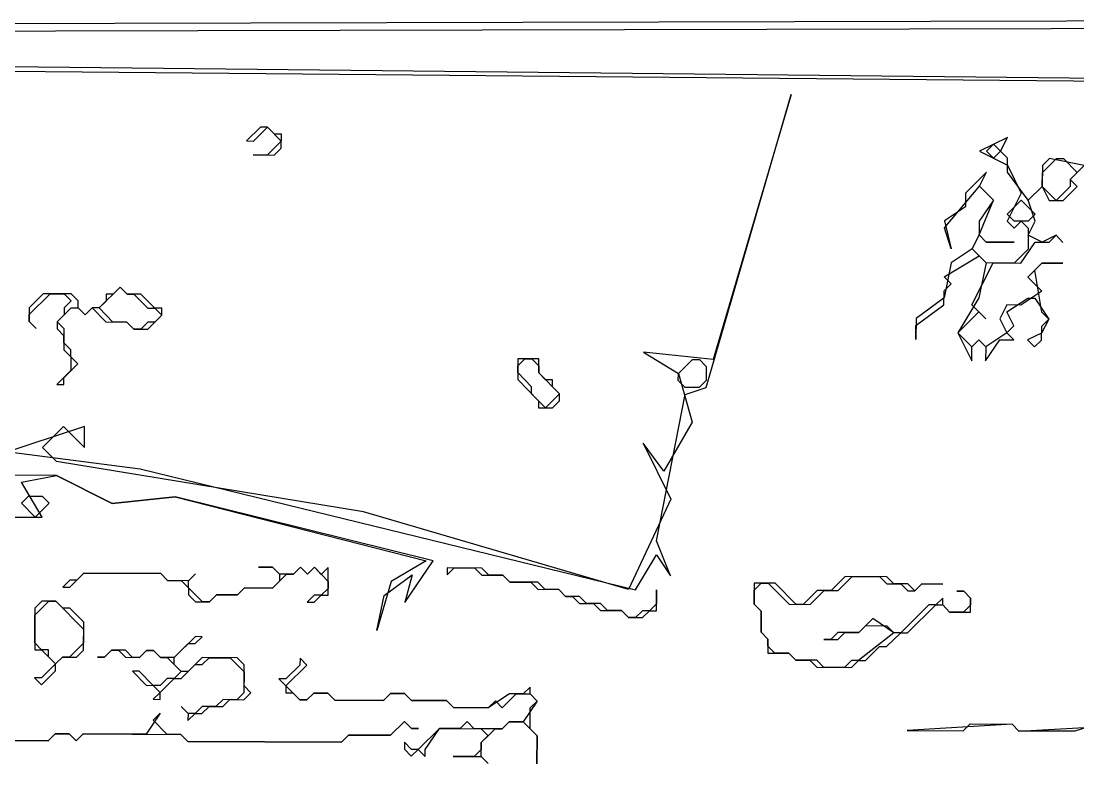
# Model space of a CAD drawing. Header units: inches. Extents: x 0 to 116, y 0 to 63.
# Drawn here: x 34.06 to 43.2, y 2.14 to 8.56 of the extents above; entities that cross this region are included whole.
import ezdxf

# ---------------------------------------------------------------- set-up
doc = ezdxf.new("R2010")
doc.units = ezdxf.units.IN

msp = doc.modelspace()

# ---------------------------------------------------------------- linework, layer by layer
for points in [[(55.15261, 34.31957), (54.97356, 20.97182), (54.00823, 21.21764), (54.97304, 20.85103), (55.02158, 18.13279), (52.60217, 17.35814), (55.02079, 17.95159), (54.4081, 15.96104), (55.01209, 15.95841), (54.85914, 8.59021), (19.58482, 8.50252), (19.45576, 34.29413), (19.34217, 8.26197), (57.45341, 7.91448), (19.34243, 8.32237), (19.51615, 34.29386), (19.58456, 8.44212), (55.28167, 8.52796), (54.90679, 33.35423), (55.22992, 24.35314), (56.92058, 24.22496), (56.85043, 21.99044), (56.98098, 24.2247), (55.23018, 24.41354)], [(55.15261, 34.31957), (54.97356, 20.97182), (54.00823, 21.21764), (54.97304, 20.85103), (55.02158, 18.13279), (52.60217, 17.35814), (55.02079, 17.95159), (54.4081, 15.96104), (55.01209, 15.95841), (54.85914, 8.59021), (19.58482, 8.50252), (19.45576, 34.29413), (19.34217, 8.26197), (57.45341, 7.91448), (19.34243, 8.32237), (19.51615, 34.29386), (19.58456, 8.44212), (55.28167, 8.52796), (54.90679, 33.35423), (55.22992, 24.35314), (56.92058, 24.22496), (56.85043, 21.99044), (56.98098, 24.2247), (55.23018, 24.41354)], [(36.13084, 7.64511), (36.00951, 7.52484), (36.06991, 7.52458), (36.19124, 7.64485), (36.31151, 7.52352), (36.19018, 7.40325), (36.06938, 7.40378), (36.25058, 7.40299), (36.31124, 7.46313), (36.31177, 7.58392), (36.25137, 7.58419), (36.19124, 7.64485)], [(36.13084, 7.64511), (36.00951, 7.52484), (36.06991, 7.52458), (36.19124, 7.64485), (36.31151, 7.52352), (36.19018, 7.40325), (36.06938, 7.40378), (36.25058, 7.40299), (36.31124, 7.46313), (36.31177, 7.58392), (36.25137, 7.58419), (36.19124, 7.64485)], [(42.59331, 7.55652), (42.35119, 7.43677), (42.59226, 7.31492), (42.712, 7.07279), (42.59015, 6.83172), (42.65028, 6.77106), (42.71095, 6.8312), (42.77108, 6.77053), (42.77029, 6.58933), (42.64897, 6.46906), (42.40737, 6.47012), (42.2871, 6.59144), (42.34802, 6.71198), (42.40816, 6.65132), (42.64976, 6.65026), (42.40816, 6.65132), (42.34802, 6.71198), (42.47014, 7.01345), (42.34987, 7.13477), (42.4108, 7.25531), (42.22881, 7.0749), (42.22828, 6.9541), (42.04655, 6.83409), (42.1059, 6.59223), (42.04629, 6.7737), (42.34987, 7.13477), (42.47014, 7.01345), (42.34855, 6.83278), (42.34802, 6.71198), (42.2871, 6.59144), (42.10537, 6.47143), (42.04365, 6.1697), (41.80127, 5.98956), (41.80048, 5.80836), (41.801, 5.92916), (42.04339, 6.1093), (42.04392, 6.2301), (42.10458, 6.29024), (42.04445, 6.3509), (42.34723, 6.53078), (42.40737, 6.47012), (42.34565, 6.16838), (42.16314, 5.86718), (42.28288, 5.62505), (42.28341, 5.74585), (42.34407, 5.80599), (42.40421, 5.74532), (42.40368, 5.62452), (42.52527, 5.8052), (42.64607, 5.80467), (42.58593, 5.86533), (42.64659, 5.92547), (42.58672, 6.04653), (42.76845, 6.16654), (42.82885, 6.16627), (42.94886, 5.98455), (42.88793, 5.86401), (42.76687, 5.80414), (42.827, 5.74348), (42.88767, 5.80361), (42.88819, 5.92441), (42.94886, 5.98455), (42.88872, 6.04521), (42.8299, 6.40787), (42.89056, 6.46801), (43.07176, 6.46722), (42.89056, 6.46801), (42.76924, 6.34774), (42.88951, 6.22641), (42.70779, 6.1064), (42.58699, 6.10693), (42.52606, 5.98639), (42.58593, 5.86533), (42.40421, 5.74532), (42.34407, 5.80599), (42.28341, 5.74585), (42.16314, 5.86718), (42.34512, 6.04758), (42.40526, 5.98692), (42.28499, 6.10825), (42.46777, 6.46985), (42.70937, 6.4688), (42.83096, 6.64947), (42.95175, 6.64894), (43.01242, 6.70908), (43.07255, 6.64842), (43.01242, 6.70908), (42.89136, 6.64921), (42.77082, 6.71013), (42.83175, 6.83067), (42.77214, 7.01213), (42.89346, 7.1324), (42.95334, 7.01134), (43.07413, 7.01081), (43.19546, 7.13108), (43.13532, 7.19175), (43.25665, 7.31202), (42.95492, 7.37374), (42.89425, 7.3136), (42.89346, 7.1324), (42.77214, 7.01213), (42.59199, 7.25452), (42.59252, 7.37532), (42.53238, 7.43598)], [(42.59331, 7.55652), (42.35119, 7.43677), (42.59226, 7.31492), (42.712, 7.07279), (42.59015, 6.83172), (42.65028, 6.77106), (42.71095, 6.8312), (42.77108, 6.77053), (42.77029, 6.58933), (42.64897, 6.46906), (42.40737, 6.47012), (42.2871, 6.59144), (42.34802, 6.71198), (42.40816, 6.65132), (42.64976, 6.65026), (42.40816, 6.65132), (42.34802, 6.71198), (42.47014, 7.01345), (42.34987, 7.13477), (42.4108, 7.25531), (42.22881, 7.0749), (42.22828, 6.9541), (42.04655, 6.83409), (42.1059, 6.59223), (42.04629, 6.7737), (42.34987, 7.13477), (42.47014, 7.01345), (42.34855, 6.83278), (42.34802, 6.71198), (42.2871, 6.59144), (42.10537, 6.47143), (42.04365, 6.1697), (41.80127, 5.98956), (41.80048, 5.80836), (41.801, 5.92916), (42.04339, 6.1093), (42.04392, 6.2301), (42.10458, 6.29024), (42.04445, 6.3509), (42.34723, 6.53078), (42.40737, 6.47012), (42.34565, 6.16838), (42.16314, 5.86718), (42.28288, 5.62505), (42.28341, 5.74585), (42.34407, 5.80599), (42.40421, 5.74532), (42.40368, 5.62452), (42.52527, 5.8052), (42.64607, 5.80467), (42.58593, 5.86533), (42.64659, 5.92547), (42.58672, 6.04653), (42.76845, 6.16654), (42.82885, 6.16627), (42.94886, 5.98455), (42.88793, 5.86401), (42.76687, 5.80414), (42.827, 5.74348), (42.88767, 5.80361), (42.88819, 5.92441), (42.94886, 5.98455), (42.88872, 6.04521), (42.8299, 6.40787), (42.89056, 6.46801), (43.07176, 6.46722), (42.89056, 6.46801), (42.76924, 6.34774), (42.88951, 6.22641), (42.70779, 6.1064), (42.58699, 6.10693), (42.52606, 5.98639), (42.58593, 5.86533), (42.40421, 5.74532), (42.34407, 5.80599), (42.28341, 5.74585), (42.16314, 5.86718), (42.34512, 6.04758), (42.40526, 5.98692), (42.28499, 6.10825), (42.46777, 6.46985), (42.70937, 6.4688), (42.83096, 6.64947), (42.95175, 6.64894), (43.01242, 6.70908), (43.07255, 6.64842), (43.01242, 6.70908), (42.89136, 6.64921), (42.77082, 6.71013), (42.83175, 6.83067), (42.77214, 7.01213), (42.89346, 7.1324), (42.95334, 7.01134), (43.07413, 7.01081), (43.19546, 7.13108), (43.13532, 7.19175), (43.25665, 7.31202), (42.95492, 7.37374), (42.89425, 7.3136), (42.89346, 7.1324), (42.77214, 7.01213), (42.59199, 7.25452), (42.59252, 7.37532), (42.53238, 7.43598)], [(42.41159, 7.43651), (42.47225, 7.49664), (42.53238, 7.43598), (42.47172, 7.37584)], [(43.07572, 7.37321), (43.19599, 7.25188), (43.13532, 7.19175), (43.13506, 7.13135), (43.01374, 7.01108), (42.89346, 7.1324), (42.89399, 7.2532), (43.01532, 7.37347)], [(42.59041, 6.89212), (42.71174, 7.01239), (42.83201, 6.89107), (42.77135, 6.83093), (42.65055, 6.83146)], [(35.27839, 6.07842), (35.21799, 6.07868), (35.09772, 6.20001), (34.97692, 6.20054), (34.91679, 6.2612), (34.85612, 6.20106), (34.79572, 6.20133), (34.79546, 6.14093), (34.7348, 6.08079), (34.6744, 6.08105), (34.61373, 6.02092), (34.5536, 6.08158), (34.55386, 6.14198), (34.49373, 6.20264), (34.25213, 6.2037), (34.1308, 6.08343), (34.13028, 5.96263), (34.19041, 5.90196), (34.13028, 5.96263), (34.13054, 6.02303), (34.31253, 6.20343), (34.43333, 6.20291), (34.49346, 6.14224), (34.4328, 6.08211), (34.43254, 6.02171), (34.37187, 5.96157), (34.37161, 5.90117), (34.43175, 5.84051), (34.43122, 5.71971), (34.49135, 5.65905), (34.49083, 5.53825), (34.3695, 5.41798), (34.4299, 5.41771), (34.43016, 5.47811), (34.55149, 5.59839), (34.49135, 5.65905), (34.49162, 5.71945), (34.43148, 5.78011), (34.43201, 5.90091), (34.37187, 5.96157), (34.4932, 6.08185), (34.5536, 6.08158), (34.61373, 6.02092), (34.6744, 6.08105), (34.79467, 5.95973), (34.97587, 5.95894), (35.036, 5.89827), (35.1568, 5.89775), (35.27813, 6.01802)], [(35.27839, 6.07842), (35.21799, 6.07868), (35.09772, 6.20001), (34.97692, 6.20054), (34.91679, 6.2612), (34.85612, 6.20106), (34.79572, 6.20133), (34.79546, 6.14093), (34.7348, 6.08079), (34.6744, 6.08105), (34.61373, 6.02092), (34.5536, 6.08158), (34.55386, 6.14198), (34.49373, 6.20264), (34.25213, 6.2037), (34.1308, 6.08343), (34.13028, 5.96263), (34.19041, 5.90196), (34.13028, 5.96263), (34.13054, 6.02303), (34.31253, 6.20343), (34.43333, 6.20291), (34.49346, 6.14224), (34.4328, 6.08211), (34.43254, 6.02171), (34.37187, 5.96157), (34.37161, 5.90117), (34.43175, 5.84051), (34.43122, 5.71971), (34.49135, 5.65905), (34.49083, 5.53825), (34.3695, 5.41798), (34.4299, 5.41771), (34.43016, 5.47811), (34.55149, 5.59839), (34.49135, 5.65905), (34.49162, 5.71945), (34.43148, 5.78011), (34.43201, 5.90091), (34.37187, 5.96157), (34.4932, 6.08185), (34.5536, 6.08158), (34.61373, 6.02092), (34.6744, 6.08105), (34.79467, 5.95973), (34.97587, 5.95894), (35.036, 5.89827), (35.1568, 5.89775), (35.27813, 6.01802)], [(34.7348, 6.08079), (34.91679, 6.2612), (34.97692, 6.20054), (35.03732, 6.20027), (35.15759, 6.07895), (35.21799, 6.07868), (35.27813, 6.01802), (35.21747, 5.95788), (35.15707, 5.95815), (35.0964, 5.89801), (35.036, 5.89827), (34.97587, 5.95894), (34.85507, 5.95946)], [(38.35692, 5.64218), (38.35613, 5.46098), (38.53654, 5.279), (38.53627, 5.2186), (38.65707, 5.21807), (38.71773, 5.2782), (38.718, 5.3386), (38.65786, 5.39927), (38.65812, 5.45967), (38.59773, 5.45993), (38.53759, 5.52059), (38.53812, 5.64139)], [(38.35692, 5.64218), (38.35613, 5.46098), (38.53654, 5.279), (38.53627, 5.2186), (38.65707, 5.21807), (38.71773, 5.2782), (38.718, 5.3386), (38.65786, 5.39927), (38.65812, 5.45967), (38.59773, 5.45993), (38.53759, 5.52059), (38.53812, 5.64139)], [(38.35665, 5.58178), (38.41732, 5.64192), (38.47772, 5.64166), (38.53785, 5.58099), (38.53759, 5.52059), (38.718, 5.3386), (38.59667, 5.21833), (38.4764, 5.33966), (38.47666, 5.40006), (38.35639, 5.52138)], [(39.8669, 5.63559), (39.9273, 5.63533), (39.98744, 5.57467), (39.98691, 5.45387), (39.92625, 5.39373), (39.80545, 5.39426), (39.74531, 5.45492), (39.74558, 5.51532)], [(34.06302, 4.39251), (34.12369, 4.45264), (34.24449, 4.45211), (34.30462, 4.39145), (34.1833, 4.27118)], [(36.71823, 3.83732), (36.65756, 3.77718), (36.59743, 3.83784), (36.53677, 3.77771), (36.47663, 3.83837), (36.41597, 3.77823), (36.29517, 3.77876), (36.23503, 3.83942), (36.11423, 3.83995), (36.23503, 3.83942), (36.29517, 3.77876), (36.2949, 3.71836), (36.23424, 3.65823), (35.99264, 3.65928), (35.93198, 3.59914), (35.75078, 3.59993), (35.69012, 3.5398), (35.62972, 3.54006), (35.50945, 3.66139), (35.50971, 3.72179), (35.57037, 3.78192), (35.50971, 3.72179), (35.32851, 3.72258), (35.26838, 3.78324), (34.60398, 3.78614), (34.54332, 3.726), (34.48292, 3.72627), (34.42226, 3.66613), (34.48266, 3.66587), (34.60398, 3.78614), (35.26838, 3.78324), (35.32851, 3.72258), (35.44931, 3.72205), (35.50945, 3.66139), (35.50918, 3.60099), (35.56932, 3.54033), (35.69012, 3.5398), (35.75078, 3.59993), (35.93198, 3.59914), (35.99264, 3.65928), (36.23424, 3.65823), (36.35557, 3.7785), (36.41597, 3.77823), (36.47663, 3.83837), (36.53677, 3.77771), (36.59743, 3.83784), (36.7177, 3.71652), (36.71744, 3.65612), (36.65677, 3.59598), (36.59637, 3.59624), (36.53571, 3.53611), (36.59611, 3.53585), (36.65677, 3.59598), (36.71717, 3.59572)], [(36.71823, 3.83732), (36.65756, 3.77718), (36.59743, 3.83784), (36.53677, 3.77771), (36.47663, 3.83837), (36.41597, 3.77823), (36.29517, 3.77876), (36.23503, 3.83942), (36.11423, 3.83995), (36.23503, 3.83942), (36.29517, 3.77876), (36.2949, 3.71836), (36.23424, 3.65823), (35.99264, 3.65928), (35.93198, 3.59914), (35.75078, 3.59993), (35.69012, 3.5398), (35.62972, 3.54006), (35.50945, 3.66139), (35.50971, 3.72179), (35.57037, 3.78192), (35.50971, 3.72179), (35.32851, 3.72258), (35.26838, 3.78324), (34.60398, 3.78614), (34.54332, 3.726), (34.48292, 3.72627), (34.42226, 3.66613), (34.48266, 3.66587), (34.60398, 3.78614), (35.26838, 3.78324), (35.32851, 3.72258), (35.44931, 3.72205), (35.50945, 3.66139), (35.50918, 3.60099), (35.56932, 3.54033), (35.69012, 3.5398), (35.75078, 3.59993), (35.93198, 3.59914), (35.99264, 3.65928), (36.23424, 3.65823), (36.35557, 3.7785), (36.41597, 3.77823), (36.47663, 3.83837), (36.53677, 3.77771), (36.59743, 3.83784), (36.7177, 3.71652), (36.71744, 3.65612), (36.65677, 3.59598), (36.59637, 3.59624), (36.53571, 3.53611), (36.59611, 3.53585), (36.65677, 3.59598), (36.71717, 3.59572)], [(37.74502, 3.83283), (37.74475, 3.77244), (37.80542, 3.83257), (37.98662, 3.83178), (38.04675, 3.77112), (38.22795, 3.77033), (38.28809, 3.70966), (38.46928, 3.70887), (38.52942, 3.64821), (38.71062, 3.64742), (38.77075, 3.58676), (38.83115, 3.58649), (38.89129, 3.52583), (39.01209, 3.5253), (39.07222, 3.46464), (39.25342, 3.46385), (39.31356, 3.40319), (39.43436, 3.40266), (39.49502, 3.4628), (39.55542, 3.46253), (39.55621, 3.64373), (39.55568, 3.52293), (39.49502, 3.4628), (39.43462, 3.46306), (39.37396, 3.40292), (39.31356, 3.40319), (39.25342, 3.46385), (39.13262, 3.46438), (39.07249, 3.52504), (38.95169, 3.52557), (38.89155, 3.58623), (38.77075, 3.58676), (38.71062, 3.64742), (38.58982, 3.64795), (38.52968, 3.70861), (38.28809, 3.70966), (38.22795, 3.77033), (38.10715, 3.77085), (38.04701, 3.83152)], [(37.74502, 3.83283), (37.74475, 3.77244), (37.80542, 3.83257), (37.98662, 3.83178), (38.04675, 3.77112), (38.22795, 3.77033), (38.28809, 3.70966), (38.46928, 3.70887), (38.52942, 3.64821), (38.71062, 3.64742), (38.77075, 3.58676), (38.83115, 3.58649), (38.89129, 3.52583), (39.01209, 3.5253), (39.07222, 3.46464), (39.25342, 3.46385), (39.31356, 3.40319), (39.43436, 3.40266), (39.49502, 3.4628), (39.55542, 3.46253), (39.55621, 3.64373), (39.55568, 3.52293), (39.49502, 3.4628), (39.43462, 3.46306), (39.37396, 3.40292), (39.31356, 3.40319), (39.25342, 3.46385), (39.13262, 3.46438), (39.07249, 3.52504), (38.95169, 3.52557), (38.89155, 3.58623), (38.77075, 3.58676), (38.71062, 3.64742), (38.58982, 3.64795), (38.52968, 3.70861), (38.28809, 3.70966), (38.22795, 3.77033), (38.10715, 3.77085), (38.04701, 3.83152)], [(40.40207, 3.70044), (40.40127, 3.51924), (40.46141, 3.45858), (40.46062, 3.27738), (40.52076, 3.21672), (40.52023, 3.09592), (40.70143, 3.09513), (40.76156, 3.03447), (40.88236, 3.03394), (40.9425, 2.97328), (41.24449, 2.97196), (41.30516, 3.03209), (41.36556, 3.03183), (41.48688, 3.1521), (41.54728, 3.15184), (41.66861, 3.27211), (41.72901, 3.27185), (41.97166, 3.51239), (42.03206, 3.51213), (42.09219, 3.45146), (42.27339, 3.45067), (42.27392, 3.57147), (42.21378, 3.63213), (42.15338, 3.6324), (42.21378, 3.63213), (42.27392, 3.57147), (42.27366, 3.51107), (42.21299, 3.45094), (42.09219, 3.45146), (42.03206, 3.51213), (42.03232, 3.57253), (41.97166, 3.51239), (41.91126, 3.51265), (41.66861, 3.27211), (41.60821, 3.27237), (41.42754, 3.39396), (41.30621, 3.27369), (41.12501, 3.27448), (41.06435, 3.21435), (41.00395, 3.21461), (41.12475, 3.21408), (41.18541, 3.27422), (41.30621, 3.27369), (41.36687, 3.33383), (41.54807, 3.33304), (41.60821, 3.27237), (41.30516, 3.03209), (41.24476, 3.03236), (41.1841, 2.97222), (41.0029, 2.97301), (40.94276, 3.03367), (40.76156, 3.03447), (40.70143, 3.09513), (40.58063, 3.09566), (40.52049, 3.15632), (40.52076, 3.21672), (40.46062, 3.27738), (40.46141, 3.45858), (40.40127, 3.51924), (40.4018, 3.64004), (40.46246, 3.70018), (40.52286, 3.69991), (40.70327, 3.51792), (40.88447, 3.51713), (41.0058, 3.63741), (41.12659, 3.63688), (41.24792, 3.75715), (41.48952, 3.7561), (41.54965, 3.69543), (41.67045, 3.69491), (41.73059, 3.63424), (41.79099, 3.63398), (41.85165, 3.69412), (42.03285, 3.69332), (41.85165, 3.69412), (41.79099, 3.63398), (41.73085, 3.69464), (41.61005, 3.69517), (41.54992, 3.75583), (41.18752, 3.75741), (41.0662, 3.63714), (40.9454, 3.63767), (40.82407, 3.5174), (40.76367, 3.51766), (40.58326, 3.69965)], [(40.40207, 3.70044), (40.40127, 3.51924), (40.46141, 3.45858), (40.46062, 3.27738), (40.52076, 3.21672), (40.52023, 3.09592), (40.70143, 3.09513), (40.76156, 3.03447), (40.88236, 3.03394), (40.9425, 2.97328), (41.24449, 2.97196), (41.30516, 3.03209), (41.36556, 3.03183), (41.48688, 3.1521), (41.54728, 3.15184), (41.66861, 3.27211), (41.72901, 3.27185), (41.97166, 3.51239), (42.03206, 3.51213), (42.09219, 3.45146), (42.27339, 3.45067), (42.27392, 3.57147), (42.21378, 3.63213), (42.15338, 3.6324), (42.21378, 3.63213), (42.27392, 3.57147), (42.27366, 3.51107), (42.21299, 3.45094), (42.09219, 3.45146), (42.03206, 3.51213), (42.03232, 3.57253), (41.97166, 3.51239), (41.91126, 3.51265), (41.66861, 3.27211), (41.60821, 3.27237), (41.42754, 3.39396), (41.30621, 3.27369), (41.12501, 3.27448), (41.06435, 3.21435), (41.00395, 3.21461), (41.12475, 3.21408), (41.18541, 3.27422), (41.30621, 3.27369), (41.36687, 3.33383), (41.54807, 3.33304), (41.60821, 3.27237), (41.30516, 3.03209), (41.24476, 3.03236), (41.1841, 2.97222), (41.0029, 2.97301), (40.94276, 3.03367), (40.76156, 3.03447), (40.70143, 3.09513), (40.58063, 3.09566), (40.52049, 3.15632), (40.52076, 3.21672), (40.46062, 3.27738), (40.46141, 3.45858), (40.40127, 3.51924), (40.4018, 3.64004), (40.46246, 3.70018), (40.52286, 3.69991), (40.70327, 3.51792), (40.88447, 3.51713), (41.0058, 3.63741), (41.12659, 3.63688), (41.24792, 3.75715), (41.48952, 3.7561), (41.54965, 3.69543), (41.67045, 3.69491), (41.73059, 3.63424), (41.79099, 3.63398), (41.85165, 3.69412), (42.03285, 3.69332), (41.85165, 3.69412), (41.79099, 3.63398), (41.73085, 3.69464), (41.61005, 3.69517), (41.54992, 3.75583), (41.18752, 3.75741), (41.0662, 3.63714), (40.9454, 3.63767), (40.82407, 3.5174), (40.76367, 3.51766), (40.58326, 3.69965)], [(34.36133, 3.5456), (34.24053, 3.54612), (34.17987, 3.48599), (34.17829, 3.12359), (34.23869, 3.12333), (34.35896, 3.002), (34.23763, 2.88173), (34.17723, 2.88199), (34.23737, 2.82133), (34.3587, 2.9416), (34.35896, 3.002), (34.41962, 3.06214), (34.54042, 3.06161), (34.60108, 3.12175), (34.60214, 3.36334), (34.48187, 3.48467), (34.42147, 3.48493)], [(34.36133, 3.5456), (34.24053, 3.54612), (34.17987, 3.48599), (34.17829, 3.12359), (34.23869, 3.12333), (34.35896, 3.002), (34.23763, 2.88173), (34.17723, 2.88199), (34.23737, 2.82133), (34.3587, 2.9416), (34.35896, 3.002), (34.41962, 3.06214), (34.54042, 3.06161), (34.60108, 3.12175), (34.60214, 3.36334), (34.48187, 3.48467), (34.42147, 3.48493)], [(34.30093, 3.54586), (34.36133, 3.5456), (34.60188, 3.30294), (34.60135, 3.18215), (34.48002, 3.06187), (34.41962, 3.06214), (34.35896, 3.002), (34.29882, 3.06266), (34.29909, 3.12306), (34.23869, 3.12333), (34.17855, 3.18399), (34.17961, 3.42559)], [(36.04909, 2.75302), (35.98895, 2.81369), (35.98974, 2.99489), (35.92961, 3.05555), (35.62761, 3.05687), (35.50629, 2.93659), (35.44589, 2.93686), (35.38575, 2.99752), (35.38601, 3.05792), (35.50734, 3.17819), (35.56774, 3.17793), (35.6284, 3.23806), (35.568, 3.23833), (35.38601, 3.05792), (35.26521, 3.05845), (35.20508, 3.11911), (35.14468, 3.11937), (35.08402, 3.05924), (35.02362, 3.0595), (34.96348, 3.12016), (34.84268, 3.12069), (34.78202, 3.06056), (34.72162, 3.06082), (34.78202, 3.06056), (34.84268, 3.12069), (34.90308, 3.12043), (34.96322, 3.05977), (35.08402, 3.05924), (35.14468, 3.11937), (35.20508, 3.11911), (35.26521, 3.05845), (35.32561, 3.05818), (35.44589, 2.93686), (35.38522, 2.87672), (35.32482, 2.87699), (35.26416, 2.81685), (35.20376, 2.81711), (35.08349, 2.93844), (35.02309, 2.9387), (35.14336, 2.81738), (35.20376, 2.81711), (35.2639, 2.75645), (35.20323, 2.69631), (35.26363, 2.69605), (35.2639, 2.75645), (35.38522, 2.87672), (35.44562, 2.87646), (35.56695, 2.99673), (35.62735, 2.99647), (35.68801, 3.0566), (35.86921, 3.05581), (35.98948, 2.93449), (35.98869, 2.75329), (35.92803, 2.69315), (35.80723, 2.69368), (35.74657, 2.63354), (35.62577, 2.63407), (35.5651, 2.57393), (35.5047, 2.5742), (35.44457, 2.63486), (35.5047, 2.5742), (35.50444, 2.5138), (35.5651, 2.57393), (35.6255, 2.57367), (35.68617, 2.63381), (35.80697, 2.63328), (35.86763, 2.69342), (35.98843, 2.69289)], [(36.04909, 2.75302), (35.98895, 2.81369), (35.98974, 2.99489), (35.92961, 3.05555), (35.62761, 3.05687), (35.50629, 2.93659), (35.44589, 2.93686), (35.38575, 2.99752), (35.38601, 3.05792), (35.50734, 3.17819), (35.56774, 3.17793), (35.6284, 3.23806), (35.568, 3.23833), (35.38601, 3.05792), (35.26521, 3.05845), (35.20508, 3.11911), (35.14468, 3.11937), (35.08402, 3.05924), (35.02362, 3.0595), (34.96348, 3.12016), (34.84268, 3.12069), (34.78202, 3.06056), (34.72162, 3.06082), (34.78202, 3.06056), (34.84268, 3.12069), (34.90308, 3.12043), (34.96322, 3.05977), (35.08402, 3.05924), (35.14468, 3.11937), (35.20508, 3.11911), (35.26521, 3.05845), (35.32561, 3.05818), (35.44589, 2.93686), (35.38522, 2.87672), (35.32482, 2.87699), (35.26416, 2.81685), (35.20376, 2.81711), (35.08349, 2.93844), (35.02309, 2.9387), (35.14336, 2.81738), (35.20376, 2.81711), (35.2639, 2.75645), (35.20323, 2.69631), (35.26363, 2.69605), (35.2639, 2.75645), (35.38522, 2.87672), (35.44562, 2.87646), (35.56695, 2.99673), (35.62735, 2.99647), (35.68801, 3.0566), (35.86921, 3.05581), (35.98948, 2.93449), (35.98869, 2.75329), (35.92803, 2.69315), (35.80723, 2.69368), (35.74657, 2.63354), (35.62577, 2.63407), (35.5651, 2.57393), (35.5047, 2.5742), (35.44457, 2.63486), (35.5047, 2.5742), (35.50444, 2.5138), (35.5651, 2.57393), (35.6255, 2.57367), (35.68617, 2.63381), (35.80697, 2.63328), (35.86763, 2.69342), (35.98843, 2.69289)], [(36.29121, 2.87277), (36.35135, 2.81211), (36.35109, 2.75171), (36.41149, 2.75144), (36.47162, 2.69078), (36.53202, 2.69052), (36.59268, 2.75065), (36.71348, 2.75013), (36.77362, 2.68946), (37.19642, 2.68762), (37.25708, 2.74775), (37.37788, 2.74723), (37.43801, 2.68656), (37.74001, 2.68525), (37.80015, 2.62458), (38.10214, 2.62327), (38.16281, 2.6834), (38.22294, 2.62274), (38.34427, 2.74301), (38.46507, 2.74248), (38.5252, 2.68182), (38.40361, 2.50115), (38.28281, 2.50168), (38.22215, 2.44154), (37.98055, 2.44259), (37.92042, 2.50326), (37.85975, 2.44312), (37.67856, 2.44391), (37.49657, 2.2635), (37.43617, 2.26377), (37.37603, 2.32443), (37.37577, 2.26403), (37.4359, 2.20337), (37.49657, 2.2635), (37.5567, 2.20284), (37.55697, 2.26324), (37.67856, 2.44391), (38.04095, 2.44233), (38.10109, 2.38167), (38.04043, 2.32153), (38.04016, 2.26113), (37.9795, 2.201), (37.7983, 2.20179), (38.0399, 2.20073), (38.10003, 2.14007), (38.0399, 2.20073), (38.04043, 2.32153), (38.16175, 2.4418), (38.22215, 2.44154), (38.28281, 2.50168), (38.40361, 2.50115), (38.52388, 2.37982), (38.52283, 2.13822), (38.52388, 2.37982), (38.46375, 2.44049), (38.46454, 2.62168), (38.5252, 2.68182), (38.46507, 2.74248), (38.46533, 2.80288), (38.40467, 2.74275), (38.28387, 2.74327), (38.10214, 2.62327), (37.80015, 2.62458), (37.74001, 2.68525), (37.43801, 2.68656), (37.37788, 2.74723), (37.25708, 2.74775), (37.19642, 2.68762), (36.77362, 2.68946), (36.71348, 2.75013), (36.59268, 2.75065), (36.53202, 2.69052), (36.47162, 2.69078), (36.35135, 2.81211), (36.53334, 2.99251), (36.4732, 3.05318), (36.47294, 2.99278), (36.35161, 2.87251)], [(36.29121, 2.87277), (36.35135, 2.81211), (36.35109, 2.75171), (36.41149, 2.75144), (36.47162, 2.69078), (36.53202, 2.69052), (36.59268, 2.75065), (36.71348, 2.75013), (36.77362, 2.68946), (37.19642, 2.68762), (37.25708, 2.74775), (37.37788, 2.74723), (37.43801, 2.68656), (37.74001, 2.68525), (37.80015, 2.62458), (38.10214, 2.62327), (38.16281, 2.6834), (38.22294, 2.62274), (38.34427, 2.74301), (38.46507, 2.74248), (38.5252, 2.68182), (38.40361, 2.50115), (38.28281, 2.50168), (38.22215, 2.44154), (37.98055, 2.44259), (37.92042, 2.50326), (37.85975, 2.44312), (37.67856, 2.44391), (37.49657, 2.2635), (37.43617, 2.26377), (37.37603, 2.32443), (37.37577, 2.26403), (37.4359, 2.20337), (37.49657, 2.2635), (37.5567, 2.20284), (37.55697, 2.26324), (37.67856, 2.44391), (38.04095, 2.44233), (38.10109, 2.38167), (38.04043, 2.32153), (38.04016, 2.26113), (37.9795, 2.201), (37.7983, 2.20179), (38.0399, 2.20073), (38.10003, 2.14007), (38.0399, 2.20073), (38.04043, 2.32153), (38.16175, 2.4418), (38.22215, 2.44154), (38.28281, 2.50168), (38.40361, 2.50115), (38.52388, 2.37982), (38.52283, 2.13822), (38.52388, 2.37982), (38.46375, 2.44049), (38.46454, 2.62168), (38.5252, 2.68182), (38.46507, 2.74248), (38.46533, 2.80288), (38.40467, 2.74275), (38.28387, 2.74327), (38.10214, 2.62327), (37.80015, 2.62458), (37.74001, 2.68525), (37.43801, 2.68656), (37.37788, 2.74723), (37.25708, 2.74775), (37.19642, 2.68762), (36.77362, 2.68946), (36.71348, 2.75013), (36.59268, 2.75065), (36.53202, 2.69052), (36.47162, 2.69078), (36.35135, 2.81211), (36.53334, 2.99251), (36.4732, 3.05318), (36.47294, 2.99278), (36.35161, 2.87251)]]:
    msp.add_lwpolyline(points, close=True)
for points in [[(30.74475, 5.25259), (35.09113, 4.69002), (39.37501, 3.64452), (39.55753, 3.94573), (39.67754, 3.764), (39.55805, 4.06653), (39.80519, 5.33386), (39.98665, 5.39347), (40.72251, 7.92708), (40.0481, 5.6348), (39.44437, 5.69784), (39.74558, 5.51532), (39.86453, 5.092), (39.62109, 4.67026), (39.44095, 4.91265), (39.68043, 4.4284), (39.31461, 3.64478), (37.02233, 4.31919), (34.3666, 4.75358), (34.24633, 4.87491), (34.42832, 5.05532), (34.60873, 4.87333), (34.60952, 5.05453), (33.88367, 4.81609)], [(30.74475, 5.25259), (35.09113, 4.69002), (39.37501, 3.64452), (39.55753, 3.94573), (39.67754, 3.764), (39.55805, 4.06653), (39.80519, 5.33386), (39.98665, 5.39347), (40.72251, 7.92708), (40.0481, 5.6348), (39.44437, 5.69784), (39.74558, 5.51532), (39.86453, 5.092), (39.62109, 4.67026), (39.44095, 4.91265), (39.68043, 4.4284), (39.31461, 3.64478), (37.02233, 4.31919), (34.3666, 4.75358), (34.24633, 4.87491), (34.42832, 5.05532), (34.60873, 4.87333), (34.60952, 5.05453), (33.88367, 4.81609)], [(33.8813, 4.2725), (34.2437, 4.27092), (34.06382, 4.5737), (34.36608, 4.63279), (34.84822, 4.38908), (35.39208, 4.44711), (37.56408, 3.89403), (37.2613, 3.71414), (37.13865, 3.29188), (37.20037, 3.59361), (37.44276, 3.77375), (37.3813, 3.53242), (37.62448, 3.89376), (35.39208, 4.44711), (34.84822, 4.38908), (34.36608, 4.63279), (34.00368, 4.63437)], [(33.8813, 4.2725), (34.2437, 4.27092), (34.06382, 4.5737), (34.36608, 4.63279), (34.84822, 4.38908), (35.39208, 4.44711), (37.56408, 3.89403), (37.2613, 3.71414), (37.13865, 3.29188), (37.20037, 3.59361), (37.44276, 3.77375), (37.3813, 3.53242), (37.62448, 3.89376), (35.39208, 4.44711), (34.84822, 4.38908), (34.36608, 4.63279), (34.00368, 4.63437)], [(33.69167, 2.34051), (34.29566, 2.33787), (34.35632, 2.39801), (34.47712, 2.39748), (34.53726, 2.33682), (34.59792, 2.39695), (35.44351, 2.39326), (35.50365, 2.3326), (36.83244, 2.3268), (36.8931, 2.38694), (37.2555, 2.38536), (37.37682, 2.50563), (37.43696, 2.44497), (37.49736, 2.4447), (37.43696, 2.44497), (37.37682, 2.50563), (37.2555, 2.38536), (36.8931, 2.38694), (36.83244, 2.3268), (35.50365, 2.3326), (35.44351, 2.39326), (35.32272, 2.39379), (35.20244, 2.51512), (35.26311, 2.57525), (35.14152, 2.39458), (34.59792, 2.39695), (34.53726, 2.33682), (34.47712, 2.39748), (34.35632, 2.39801), (34.29566, 2.33787), (33.69167, 2.34051)], [(33.69167, 2.34051), (34.29566, 2.33787), (34.35632, 2.39801), (34.47712, 2.39748), (34.53726, 2.33682), (34.59792, 2.39695), (35.44351, 2.39326), (35.50365, 2.3326), (36.83244, 2.3268), (36.8931, 2.38694), (37.2555, 2.38536), (37.37682, 2.50563), (37.43696, 2.44497), (37.49736, 2.4447), (37.43696, 2.44497), (37.37682, 2.50563), (37.2555, 2.38536), (36.8931, 2.38694), (36.83244, 2.3268), (35.50365, 2.3326), (35.44351, 2.39326), (35.32272, 2.39379), (35.20244, 2.51512), (35.26311, 2.57525), (35.14152, 2.39458), (34.59792, 2.39695), (34.53726, 2.33682), (34.47712, 2.39748), (34.35632, 2.39801), (34.29566, 2.33787), (33.69167, 2.34051)], [(43.35637, 2.47954), (43.1749, 2.41993), (42.69171, 2.42204), (42.63157, 2.4827), (41.72532, 2.42625), (42.20851, 2.42415), (42.26918, 2.48428), (42.63157, 2.4827), (42.69171, 2.42204), (43.71876, 2.47796)], [(43.35637, 2.47954), (43.1749, 2.41993), (42.69171, 2.42204), (42.63157, 2.4827), (41.72532, 2.42625), (42.20851, 2.42415), (42.26918, 2.48428), (42.63157, 2.4827), (42.69171, 2.42204), (43.71876, 2.47796)]]:
    msp.add_lwpolyline(points)

doc.saveas('drawing.dxf')
